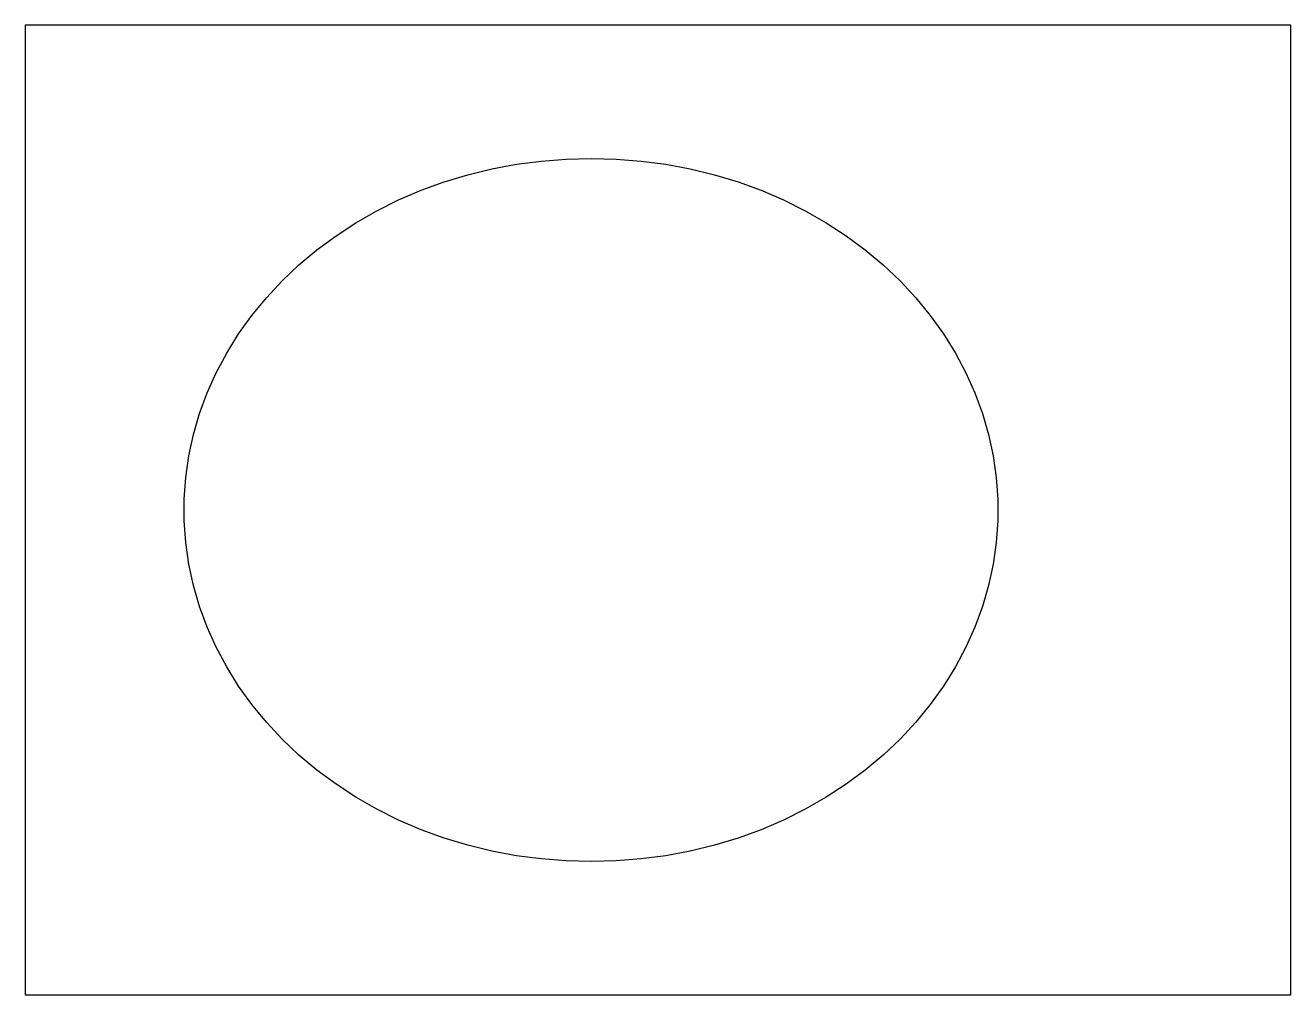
# Model space of a CAD drawing. Header units: millimetres. Extents: x -145 to 145, y -111 to 111.
import ezdxf

# ---------------------------------------------------------------- set-up
doc = ezdxf.new("R2010")
doc.units = ezdxf.units.MM

msp = doc.modelspace()

# ---------------------------------------------------------------- linework, layer by layer
at = {"color": 7, "linetype": 'Continuous', "lineweight": 25}
for p, q in [((144.95, 111), (-144.95, 111)), ((-144.95, 111), (-144.95, -111)), ((144.95, -111), (144.95, 111)), ((-144.95, -111), (144.95, -111))]:
    msp.add_line(p, q, dxfattribs=at)
at = {"color": 7, "linetype": 'Continuous', "lineweight": 25, "flags": 128}
for points in [[(-15.33, -80.5), (-21.07, -80.36), (-26.78, -79.92), (-32.45, -79.17), (-38.06, -78.12), (-43.58, -76.77), (-49, -75.13), (-54.28, -73.21), (-59.42, -71), (-64.4, -68.53), (-69.19, -65.79), (-73.77, -62.81), (-78.13, -59.58), (-82.26, -56.13), (-86.13, -52.46), (-89.73, -48.59), (-93.05, -44.54), (-96.08, -40.32), (-98.79, -35.95), (-101.2, -31.44), (-103.27, -26.81), (-105.01, -22.07), (-106.42, -17.26), (-107.47, -12.37), (-108.18, -7.44), (-108.53, -2.48), (-108.53, 2.48), (-108.18, 7.44), (-107.47, 12.37), (-106.42, 17.26), (-105.01, 22.07), (-103.27, 26.81), (-101.2, 31.44), (-98.79, 35.95), (-96.08, 40.32), (-93.05, 44.54), (-89.73, 48.59), (-86.13, 52.46), (-82.26, 56.13), (-78.13, 59.58), (-73.77, 62.81), (-69.19, 65.79), (-64.4, 68.53), (-59.42, 71), (-54.28, 73.21), (-49, 75.13), (-43.58, 76.77), (-38.06, 78.12), (-32.45, 79.17), (-26.78, 79.92), (-21.07, 80.36), (-15.33, 80.5)], [(-15.33, 80.5), (-9.6, 80.36), (-3.89, 79.92), (1.78, 79.17), (7.39, 78.12), (12.91, 76.77), (18.33, 75.13), (23.61, 73.21), (28.75, 71), (33.73, 68.53), (38.52, 65.79), (43.1, 62.81), (47.46, 59.58), (51.59, 56.13), (55.46, 52.46), (59.06, 48.59), (62.38, 44.54), (65.41, 40.32), (68.12, 35.95), (70.53, 31.44), (72.6, 26.81), (74.34, 22.07), (75.75, 17.26), (76.8, 12.37), (77.51, 7.44), (77.86, 2.48), (77.86, -2.48), (77.51, -7.44), (76.8, -12.37), (75.75, -17.26), (74.34, -22.07), (72.6, -26.81), (70.53, -31.44), (68.12, -35.95), (65.41, -40.32), (62.38, -44.54), (59.06, -48.59), (55.46, -52.46), (51.59, -56.13), (47.46, -59.58), (43.1, -62.81), (38.52, -65.79), (33.73, -68.53), (28.75, -71), (23.61, -73.21), (18.33, -75.13), (12.91, -76.77), (7.39, -78.12), (1.78, -79.17), (-3.89, -79.92), (-9.6, -80.36), (-15.33, -80.5)]]:
    msp.add_lwpolyline(points, dxfattribs=at)

doc.saveas('drawing.dxf')
